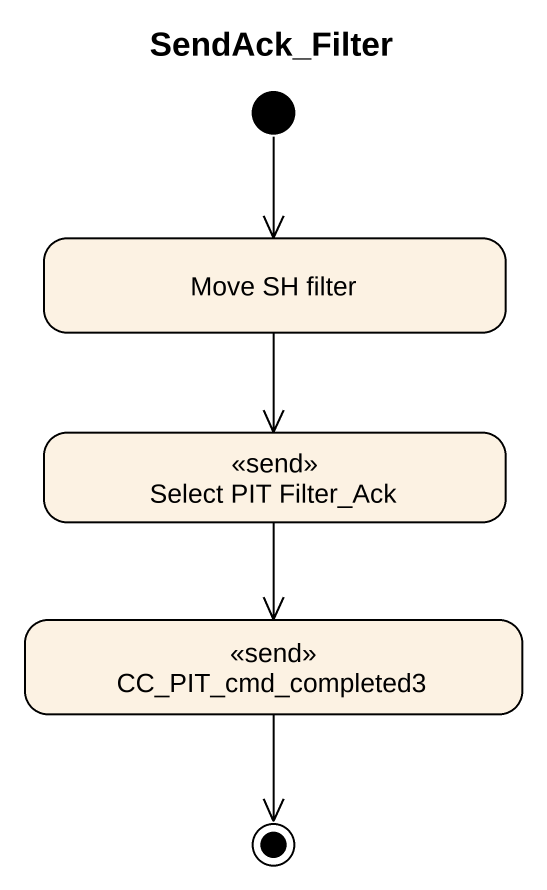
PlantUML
@startuml
title SendAck_Filter
hide empty description
state "Move SH filter" as Move_SH_filter
state "Select PIT Filter_Ack" as Select_PIT_Filter_Ack <<send>>
state CC_PIT_cmd_completed3 <<send>>
[*] --> Move_SH_filter
Move_SH_filter --> Select_PIT_Filter_Ack
Select_PIT_Filter_Ack --> CC_PIT_cmd_completed3
CC_PIT_cmd_completed3 --> [*]
@enduml
